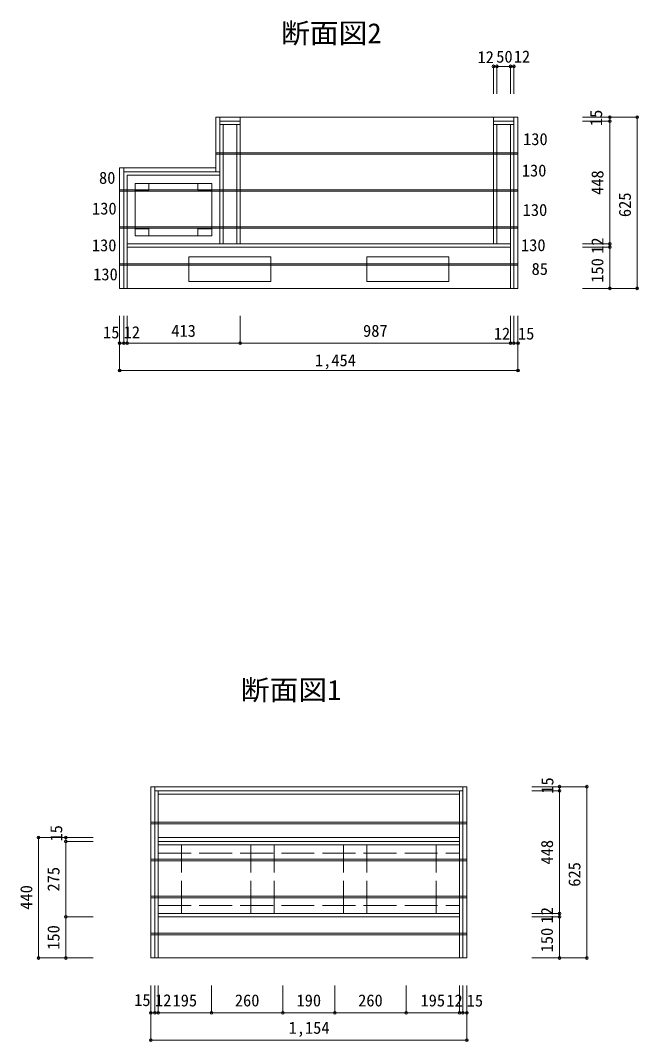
# Model space of a CAD drawing. Units: millimetres at full size, sheet at 1:20. Extents: x -4200 to 14827, y -2970 to 5632.
# Drawn here: x 12571 to 14827, y -1648 to 2078 of the extents above; entities that cross this region are included whole.
import ezdxf
from ezdxf.enums import TextEntityAlignment as Align

# ---------------------------------------------------------------- set-up
doc = ezdxf.new("R2010")
doc.units = ezdxf.units.MM
doc.header["$LTSCALE"] = 20
doc.header["$PDMODE"] = 32
doc.header["$PDSIZE"] = 10
doc.linetypes.add('DASHED', pattern=[7.5, 6, -1.5])
doc.layers.add('2-0', color=4, linetype='Continuous', lineweight=18)
doc.styles.add('ＭＳ ゴシック', font='')
doc.styles.get('ＭＳ ゴシック').set_extended_font_data('MS Gothic')

msp = doc.modelspace()

# ---------------------------------------------------------------- linework, layer by layer
at = {"layer": '2-0', "color": 3}
for p, q in [((14298.11, 1910.59), (14372.11, 1910.59)), ((12960.11, 1250.59), (14360.11, 1250.59)), ((12960.11, 1100.59), (12960.11, 1250.59)), ((14360.11, 1250.59), (14360.11, 1100.59)), ((14372.11, 1100.59), (12960.11, 1100.59)), ((13073.65, -1192.65), (14173.65, -1192.65)), ((13073.65, -1342.65), (13073.65, -1192.65)), ((14173.65, -1342.65), (14173.65, -1192.65)), ((13073.65, -1342.65), (14173.65, -1342.65))]:
    msp.add_line(p, q, dxfattribs=at)
at = {"layer": '2-0'}
for p, q in [((14298.11, 1910.59), (14310.11, 1910.59)), ((14298.11, 1910.59), (14298.11, 1810.59)), ((14310.11, 1910.59), (14310.11, 1810.59)), ((14310.11, 1910.59), (14360.11, 1910.59)), ((14360.11, 1910.59), (14360.11, 1810.59)), ((14360.11, 1910.59), (14372.11, 1910.59)), ((14372.11, 1910.59), (14372.11, 1810.59)), ((14722.35, 1725.59), (14622.35, 1725.59)), ((14822.35, 1725.59), (14822.35, 1100.59)), ((14722.35, 1710.59), (14622.35, 1710.59)), ((14722.35, 1262.59), (14622.35, 1262.59)), ((14722.35, 1250.59), (14622.35, 1250.59)), ((14722.35, 1262.59), (14722.35, 1250.59)), ((14722.35, 1250.59), (14722.35, 1100.59)), ((13185.11, 1215.59), (13485.11, 1215.59)), ((13185.11, 1125.59), (13185.11, 1215.59)), ((13485.11, 1125.59), (13485.11, 1215.59)), ((13835.11, 1215.59), (14135.11, 1215.59)), ((13835.11, 1215.59), (13835.11, 1125.59)), ((14135.11, 1215.59), (14135.11, 1125.59)), ((13185.11, 1125.59), (13485.11, 1125.59)), ((13835.11, 1125.59), (14135.11, 1125.59)), ((14722.35, 1100.59), (14622.35, 1100.59)), ((14822.35, 1100.59), (14722.35, 1100.59)), ((12933.11, 900.59), (12933.11, 1000.59)), ((12948.11, 900.59), (12948.11, 1000.59)), ((12960.11, 900.59), (12960.11, 1000.59)), ((13373.11, 900.59), (13373.11, 1000.59)), ((14360.11, 900.59), (14360.11, 1000.59)), ((14360.11, 900.59), (14360.11, 1000.59)), ((14372.11, 900.59), (14372.11, 1000.59)), ((14387.11, 900.59), (14387.11, 1000.59)), ((12933.11, 800.59), (12933.11, 900.59)), ((12960.11, 900.59), (12948.11, 900.59)), ((14372.11, 900.59), (14360.11, 900.59)), ((14387.11, 800.59), (14387.11, 900.59)), ((14387.11, 800.59), (12933.11, 800.59)), ((14538.24, -717.65), (14438.24, -717.65)), ((14538.24, -732.65), (14438.24, -732.65)), ((14638.24, -717.65), (14538.24, -717.65)), ((14538.24, -717.65), (14538.24, -1180.65)), ((14638.24, -717.65), (14638.24, -1342.65)), ((12636.77, -902.65), (12736.77, -902.65)), ((12636.77, -902.65), (12636.77, -1342.65)), ((12736.77, -902.65), (12836.77, -902.65)), ((12736.77, -902.65), (12736.77, -1192.65)), ((12736.77, -917.65), (12836.77, -917.65)), ((14538.24, -1180.65), (14438.24, -1180.65)), ((14538.24, -1180.65), (14538.24, -1192.65)), ((12736.77, -1192.65), (12836.77, -1192.65)), ((12736.77, -1192.65), (12736.77, -1342.65)), ((14538.24, -1192.65), (14438.24, -1192.65)), ((14538.24, -1192.65), (14538.24, -1342.65)), ((12636.77, -1342.65), (12736.77, -1342.65)), ((12736.77, -1342.65), (12836.77, -1342.65)), ((14538.24, -1342.65), (14438.24, -1342.65)), ((14638.24, -1342.65), (14538.24, -1342.65)), ((13046.65, -1542.65), (13046.65, -1442.65)), ((13061.65, -1542.65), (13061.65, -1442.65)), ((13073.65, -1542.65), (13073.65, -1442.65)), ((13268.65, -1542.65), (13268.65, -1442.65)), ((13528.65, -1542.65), (13528.65, -1442.65)), ((13718.65, -1542.65), (13718.65, -1442.65)), ((13978.65, -1542.65), (13978.65, -1442.65)), ((14173.65, -1542.65), (14173.65, -1442.65)), ((14185.65, -1542.65), (14185.65, -1442.65)), ((14200.65, -1542.65), (14200.65, -1442.65)), ((13046.65, -1642.65), (13046.65, -1542.65)), ((13046.65, -1542.65), (13073.65, -1542.65)), ((13073.65, -1542.65), (13268.65, -1542.65)), ((13268.65, -1542.65), (13528.65, -1542.65)), ((13528.65, -1542.65), (13718.65, -1542.65)), ((13718.65, -1542.65), (13978.65, -1542.65)), ((13978.65, -1542.65), (14173.65, -1542.65)), ((14173.65, -1542.65), (14200.65, -1542.65)), ((14200.65, -1642.65), (14200.65, -1542.65)), ((13046.65, -1642.65), (14200.65, -1642.65))]:
    msp.add_line(p, q, dxfattribs=at)
at = {"layer": '2-0', "color": 33}
for p, q in [((13373.11, 1725.59), (13284.11, 1725.59)), ((13284.11, 1725.59), (13284.11, 1525.59)), ((13373.11, 1725.59), (14298.11, 1725.59)), ((14298.11, 1725.59), (14387.11, 1725.59)), ((14387.11, 1725.59), (14387.11, 1100.59)), ((14387.11, 1595.59), (13284.11, 1595.59)), ((14387.11, 1590.59), (13284.11, 1590.59)), ((12933.11, 1540.59), (13284.11, 1540.59)), ((12933.11, 1100.59), (12933.11, 1540.59)), ((14387.11, 1460.59), (12933.11, 1460.59)), ((14387.11, 1455.59), (12933.11, 1455.59)), ((14387.11, 1325.59), (12933.11, 1325.59)), ((14387.11, 1320.59), (12933.11, 1320.59)), ((14387.11, 1190.59), (12933.11, 1190.59)), ((14387.11, 1185.59), (12933.11, 1185.59)), ((13046.65, -717.65), (14200.65, -717.65)), ((13046.65, -717.65), (13046.65, -1342.65)), ((14200.65, -1342.65), (14200.65, -717.65)), ((13046.65, -847.65), (14200.65, -847.65)), ((13046.65, -852.65), (14200.65, -852.65)), ((13046.65, -982.65), (14200.65, -982.65)), ((13046.65, -987.65), (14200.65, -987.65)), ((13046.65, -1117.65), (14200.65, -1117.65)), ((13046.65, -1122.65), (14200.65, -1122.65)), ((13046.65, -1252.65), (14200.65, -1252.65)), ((13046.65, -1257.65), (14200.65, -1257.65))]:
    msp.add_line(p, q, dxfattribs=at)
at = {"layer": '2-0', "color": 7}
for p, q in [((13299.11, 1698.59), (13299.11, 1725.59)), ((13373.11, 1698.59), (13373.11, 1725.59)), ((14298.11, 1698.59), (14298.11, 1725.59)), ((14372.11, 1725.59), (14372.11, 1698.59)), ((13373.11, 1710.59), (13299.11, 1710.59)), ((13311.11, 1698.59), (13299.11, 1698.59)), ((13299.11, 1698.59), (13299.11, 1262.59)), ((13311.11, 1698.59), (13361.11, 1698.59)), ((13311.11, 1698.59), (13311.11, 1262.59)), ((13361.11, 1698.59), (13373.11, 1698.59)), ((13361.11, 1698.59), (13361.11, 1262.59)), ((13373.11, 1698.59), (13373.11, 1262.59)), ((14298.11, 1710.59), (14372.11, 1710.59)), ((14298.11, 1698.59), (14298.11, 1262.59)), ((14310.11, 1698.59), (14310.11, 1262.59)), ((14360.11, 1698.59), (14360.11, 1262.59)), ((14372.11, 1698.59), (14372.11, 1100.59)), ((12948.11, 1100.59), (12948.11, 1540.59)), ((12948.11, 1525.59), (13299.11, 1525.59)), ((12960.11, 1250.59), (12960.11, 1513.59)), ((12960.11, 1513.59), (13299.11, 1513.59)), ((12990.11, 1292.59), (12990.11, 1483.59)), ((12990.11, 1483.59), (13269.11, 1483.59)), ((13219.11, 1483.59), (13219.11, 1458.59)), ((13219.11, 1458.59), (13269.11, 1458.59)), ((13269.11, 1483.59), (13269.11, 1292.59)), ((13040.11, 1317.59), (12990.11, 1317.59)), ((13040.11, 1292.59), (13040.11, 1317.59)), ((13269.11, 1292.59), (12990.11, 1292.59)), ((14360.11, 1262.59), (12960.11, 1262.59)), ((14360.11, 1250.59), (14360.11, 1262.59)), ((12960.11, 1100.59), (12933.11, 1100.59)), ((14360.11, 1100.59), (14387.11, 1100.59)), ((13061.65, -717.65), (13061.65, -1342.65)), ((13061.65, -732.65), (14185.65, -732.65)), ((13073.65, -1192.65), (13073.65, -732.65)), ((13073.65, -744.65), (14173.65, -744.65)), ((14173.65, -1192.65), (14173.65, -732.65)), ((14185.65, -1342.65), (14185.65, -717.65)), ((13073.65, -917.65), (14173.65, -917.65)), ((13073.65, -929.65), (14173.65, -929.65)), ((13073.65, -1180.65), (14173.65, -1180.65)), ((13046.65, -1342.65), (13073.65, -1342.65)), ((14200.65, -1342.65), (14173.65, -1342.65))]:
    msp.add_line(p, q, dxfattribs=at)
at = {"layer": '2-0', "color": 222}
msp.add_line((13073.65, -902.65), (14173.65, -902.65), dxfattribs=at)
at = {"layer": '2-0', "color": 7, "linetype": 'DASHED'}
for p, q in [((13158.65, -1180.65), (13158.65, -929.65)), ((13411.65, -1180.65), (13411.65, -929.65)), ((13496.65, -1180.65), (13496.65, -929.65)), ((13750.65, -1180.65), (13750.65, -929.65)), ((13835.65, -1180.65), (13835.65, -929.65)), ((14088.65, -1180.65), (14088.65, -929.65)), ((13073.65, -959.65), (14173.65, -959.65)), ((13073.65, -1150.65), (14173.65, -1150.65))]:
    msp.add_line(p, q, dxfattribs=at)
at = {"layer": '2-0'}
for points in [[(14822.35, 1725.59), (14722.35, 1725.59), (14722.35, 1262.59)], [(14387.11, 900.59), (13373.11, 900.59), (12933.11, 900.59)]]:
    msp.add_lwpolyline(points, dxfattribs=at)
at = {"layer": '2-0', "color": 7}
for points in [[(14298.11, 1698.59), (14310.11, 1698.59), (14360.11, 1698.59), (14372.11, 1698.59)], [(12990.11, 1458.59), (13040.11, 1458.59), (13040.11, 1483.59)], [(13269.11, 1317.59), (13219.11, 1317.59), (13219.11, 1292.59)]]:
    msp.add_lwpolyline(points, dxfattribs=at)
at = {"layer": '2-0', "color": 2}
for p in [(14298.11, 1910.59), (14310.11, 1910.59), (14360.11, 1910.59), (14372.11, 1910.59), (14722.35, 1725.59), (14722.35, 1710.59), (14822.35, 1725.59), (14722.35, 1262.59), (14722.35, 1250.59), (14722.35, 1100.59), (14822.35, 1100.59), (12933.11, 900.59), (12948.11, 900.59), (12960.11, 900.59), (13373.11, 900.59), (14360.11, 900.59), (14372.11, 900.59), (14387.11, 900.59), (12933.11, 800.59), (14387.11, 800.59), (14538.24, -717.65), (14538.24, -732.65), (14638.24, -717.65), (12636.77, -902.65), (12736.77, -902.65), (12736.77, -917.65), (12736.77, -1192.65), (14538.24, -1180.65), (14538.24, -1192.65), (12636.77, -1342.65), (12736.77, -1342.65), (14538.24, -1342.65), (14638.24, -1342.65), (13046.65, -1542.65), (13061.65, -1542.65), (13073.65, -1542.65), (13268.65, -1542.65), (13528.65, -1542.65), (13718.65, -1542.65), (13978.65, -1542.65), (14173.65, -1542.65), (14185.65, -1542.65), (14200.65, -1542.65), (13046.65, -1642.65), (14200.65, -1642.65)]:
    msp.add_point(p, dxfattribs=at)

# ---------------------------------------------------------------- texts
at = {"layer": '2-0', "color": 7, "style": 'ＭＳ ゴシック', "width": 1.05}
for s, p in [('断面図2', (13522.26, 1972.93)), ('断面図1', (13375.38, -423.27))]:
    msp.add_text(s, height=73.31, dxfattribs=at).set_placement(p, align=Align.BOTTOM_LEFT)
at = {"layer": '2-0', "style": 'ＭＳ ゴシック'}
for s, p in [('12', (14239.43, 1909.31)), ('50', (14307.77, 1910.89)), ('12', (14371.77, 1911.28)), ('15', (12872.53, 904.89)), ('12', (12947.74, 905.35)), ('413', (13121.61, 910.59)), ('987', (13821.61, 910.59)), ('12', (14298.84, 900.19)), ('15', (14387.11, 900.59)), ('1,454', (13645.92, 803.2)), ('15', (12986.14, -1531.23)), ('12', (13062.27, -1532.15)), ('195', (13126.15, -1532.65)), ('260', (13353.65, -1532.65)), ('190', (13578.65, -1532.65)), ('260', (13803.65, -1532.65)), ('195', (14031.15, -1532.65)), ('12', (14125.6, -1533.18)), ('15', (14199.93, -1533.18)), ('1,154', (13549.7, -1632.31))]:
    msp.add_text(s, height=43.99, dxfattribs=at).set_placement(p, align=Align.BOTTOM_LEFT)
for s, p in [('15', (14707.37, 1692.63)), ('448', (14712.35, 1441.59)), ('625', (14812.35, 1360.59)), ('12', (14712.35, 1226.59)), ('150', (14711.92, 1121.03)), ('15', (14529.61, -743.32)), ('15', (12736.77, -917.65)), ('448', (14528.24, -1001.65)), ('625', (14628.24, -1082.65)), ('275', (12726.77, -1100.15)), ('440', (12627.57, -1166.6)), ('12', (14528.24, -1216.65)), ('150', (12726.77, -1312.65)), ('150', (14527.81, -1322.2))]:
    msp.add_text(s, height=43.99, rotation=90, dxfattribs=at).set_placement(p, align=Align.BOTTOM_LEFT)
at = {"layer": '2-0', "color": 33, "style": 'ＭＳ ゴシック'}
for s, p in [('130', (14405.77, 1610.05)), ('130', (14401.13, 1495.51)), ('80', (12857.84, 1468.85)), ('130', (12832.39, 1356.72)), ('130', (14404.22, 1351.56)), ('130', (12831.7, 1222.58)), ('130', (14398.03, 1223.1)), ('85', (14436.73, 1136.42)), ('130', (12836.51, 1116.64))]:
    msp.add_text(s, height=43.99, dxfattribs=at).set_placement(p, align=Align.BOTTOM_LEFT)

doc.saveas('drawing.dxf')
